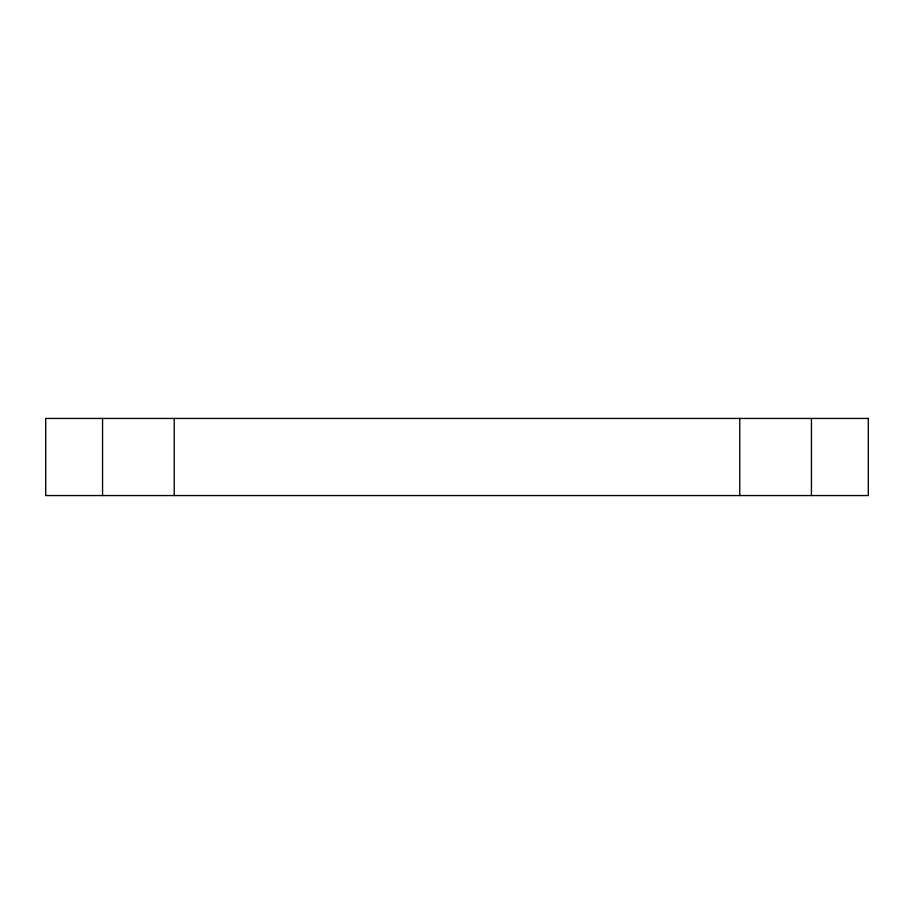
<?xml version="1.0" encoding="UTF-8"?>
<svg xmlns="http://www.w3.org/2000/svg" width="914" height="914" viewBox="0 0 914 914"><rect width="100%" height="100%" fill="white"/><g stroke="black" fill="none" stroke-linecap="round" stroke-linejoin="round"><path stroke-width="1.37" d="M811.438 418.441L811.438 495.559M739.769 418.441L739.769 495.559M174.231 418.441L174.231 495.559M102.562 418.441L102.562 495.559M868.3 418.441L45.7 418.441L45.7 495.559L868.3 495.559L868.3 418.441"/></g></svg>
